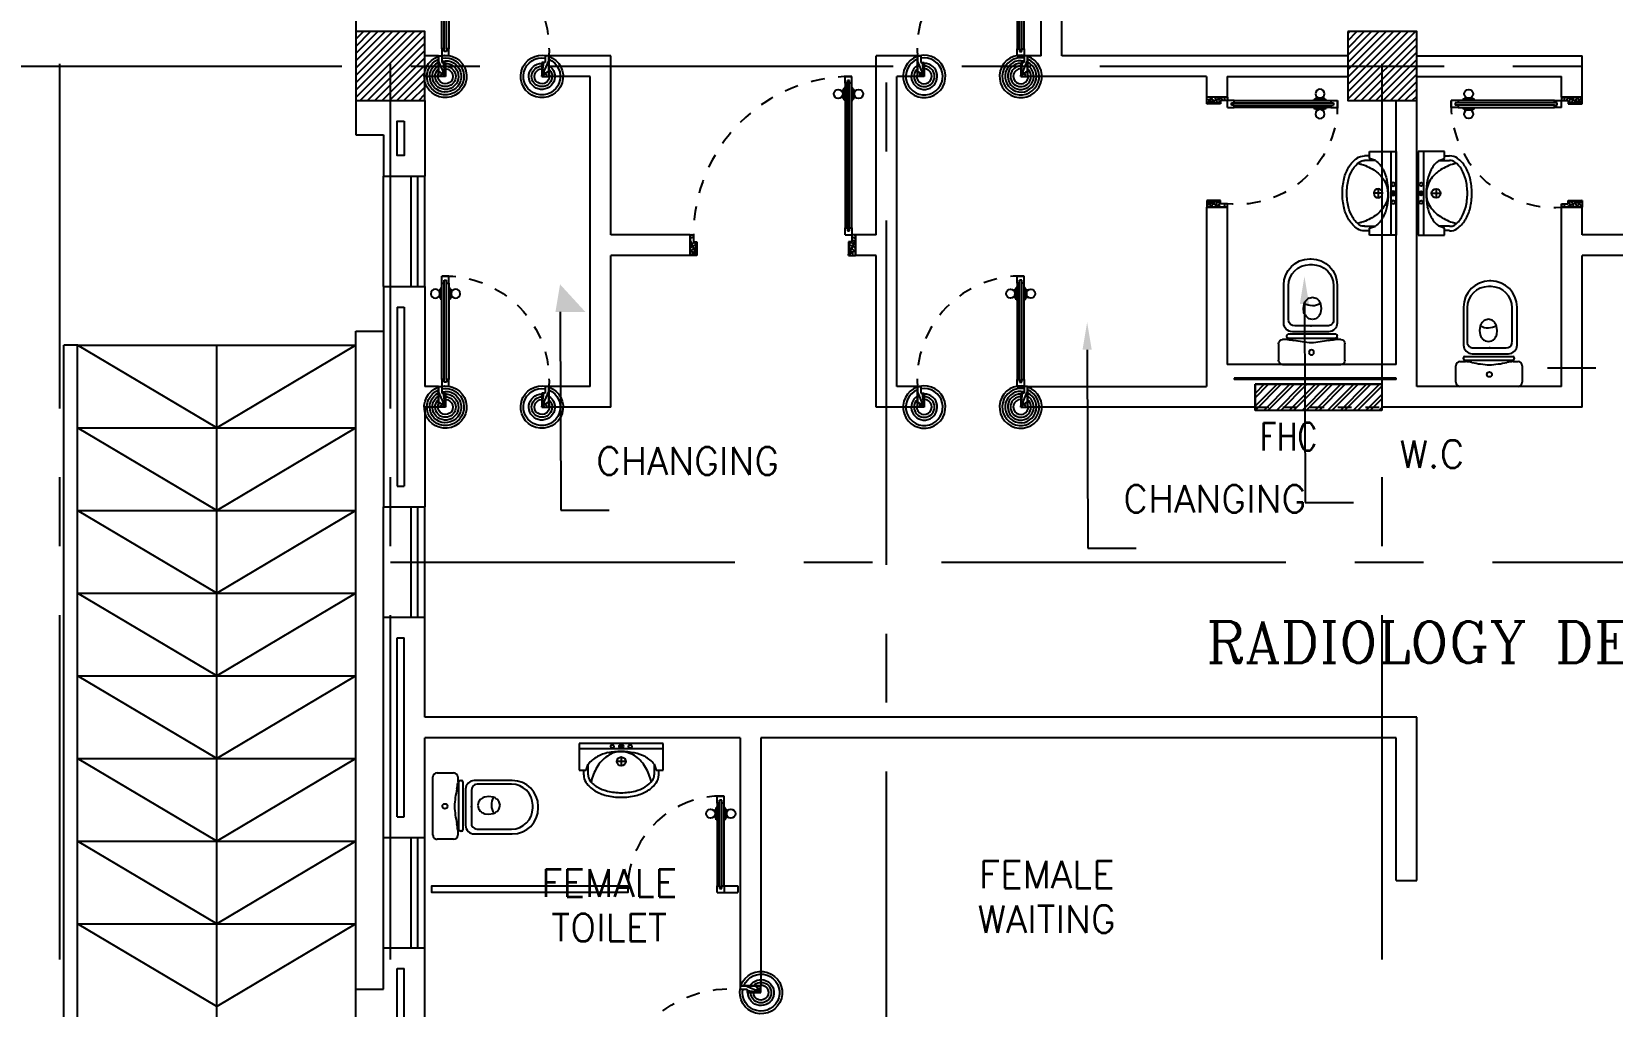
# Model space of a CAD drawing. Extents: x 417819.9 to 417911.9, y 43448 to 43539.2.
# Drawn here: x 417828.85 to 417840.33, y 43511.67 to 43518.74 of the extents above; entities that cross this region are included whole.
import ezdxf
from ezdxf.enums import TextEntityAlignment as Align

# ---------------------------------------------------------------- set-up
doc = ezdxf.new("R2010")
doc.units = 0
doc.header["$MEASUREMENT"] = 0
doc.header["$PDMODE"] = 3
doc.header["$PDSIZE"] = 0.1
doc.linetypes.add('CENTERX2', pattern=[4, 2.5, -0.5, 0.5, -0.5])
doc.linetypes.add('HIDDEN', pattern=[0.375, 0.25, -0.125])
doc.layers.get('0').update_dxf_attribs({"linetype": 'CONTINUOUS'})
doc.layers.get('DEFPOINTS').update_dxf_attribs({"linetype": 'CONTINUOUS'})
for name, color, linetype in [('AX-DIM', 4, 'CONTINUOUS'), ('AXES', 11, 'CENTERX2'), ('COL', 2, 'CONTINUOUS'), ('DOOR', 4, 'CONTINUOUS'), ('FHC', 2, 'CONTINUOUS'), ('Handrail', 4, 'CONTINUOUS'), ('HAT', 8, 'CONTINUOUS'), ('INSUL', 7, 'CONTINUOUS'), ('PART', 9, 'CONTINUOUS'), ('Ramb', 3, 'CONTINUOUS'), ('RM-IND', 5, 'CONTINUOUS'), ('RM-NAME', 2, 'CONTINUOUS'), ('SHAFT', 7, 'CONTINUOUS'), ('SUNI-FUR', 3, 'CONTINUOUS'), ('WALL', 2, 'CONTINUOUS'), ('WIN', 5, 'CONTINUOUS')]:
    doc.layers.add(name, color=color, linetype=linetype)
doc.styles.add('ROMANC', font='romanc', dxfattribs={"height": 0.1})
doc.styles.add('ROMANS', font='ROMANS.shx', dxfattribs={"width": 0.6})
doc.dimstyles.new('STANDARD in', dxfattribs={"dimtxt": 0.2, "dimasz": 0.1, "dimexe": 0.07, "dimexo": 0.05, "dimgap": 0.1, "dimtad": 1, "dimdec": 0, "dimlfac": 1000, "dimzin": 0, "dimdsep": 46, "dimtxsty": 'ROMANS', "dimblk": 'ARCHTICK', "dimcen": 0.05, "dimdle": 0.05, "dimclrd": 4, "dimclre": 4, "dimclrt": 2, "dimadec": 0, "dimazin": 0, "dimtfac": 1, "dimtdec": 0, "dimtmove": 2, "dimatfit": 3, "dimfxl": 0, "dimtolj": 1, "dimtzin": 0, "dimarcsym": 0})

# ---------------------------------------------------------------- blocks, each defined once
blk = doc.blocks.new('_ARCHTICK')
at = {"color": 0, "linetype": 'ByBlock', "const_width": 0.15}
blk.add_lwpolyline([(-0.5, -0.5), (0.5, 0.5)], dxfattribs=at)
blk = doc.blocks.new('*D870')
at = {"layer": 'AX-DIM', "color": 4, "lineweight": -2}
for p, q in [((417821.305, 43466.574), (417821.305, 43525.994)), ((417831.157, 43525.944), (417821.235, 43525.944)), ((417831.157, 43466.624), (417821.235, 43466.624))]:
    blk.add_line(p, q, dxfattribs=at)
at = {"layer": 'DEFPOINTS', "color": 0}
for p in [(417821.305, 43525.944), (417831.207, 43525.944), (417831.207, 43466.624)]:
    blk.add_point(p, dxfattribs=at)
at = {"layer": 'AX-DIM', "color": 4, "lineweight": -2, "xscale": 0.1, "yscale": 0.1, "zscale": 0.1}
for p, rotation in [((417821.305, 43525.944), 90), ((417821.305, 43466.624), 270)]:
    blk.add_blockref('_ARCHTICK', p, dxfattribs=dict(at, rotation=rotation))
at = {"layer": 'AX-DIM', "color": 2, "insert": (417821.105, 43496.284), "char_height": 0.2, "attachment_point": 5, "rotation": 90, "style": 'ROMANS'}
blk.add_mtext('\\A1;59320', dxfattribs=at)
blk = doc.blocks.new('DOOR100')
at = {"layer": 'DOOR', "color": 7, "linetype": 'ByBlock'}
for p, q in [((-75, 1250), (-75, 1300)), ((-75, 1300), (-25, 1300)), ((-25, 1300), (-75, 1300)), ((-58, 1250), (-58, 1270)), ((-42, 1270), (-58, 1270)), ((-42, 1250), (-42, 1270)), ((-25, 1250), (-25, 1300)), ((-91, 1205), (-91, 1140)), ((-82, 1205), (-91, 1205)), ((-82, 1128), (-82, 1218)), ((-75, 1218), (-82, 1218)), ((-82, 1205), (-82, 1140)), ((-58, 1250), (-75, 1250)), ((-25, 1250), (-42, 1250)), ((-25, 1218), (-18, 1218)), ((-18, 1128), (-18, 1218)), ((-18, 1205), (-18, 1140)), ((-18, 1205), (-9, 1205)), ((-9, 1205), (-9, 1140)), ((-82, 1140), (-91, 1140)), ((-75, 1128), (-82, 1128)), ((-25, 1128), (-18, 1128)), ((-18, 1140), (-9, 1140)), ((-1200, 0), (-1200, 150)), ((-1200, 150), (-1175, 150)), ((-1200, 150), (-1200, 0)), ((-1175, 150), (-1175, 100)), ((-75, 200), (-58, 200)), ((-75, 150), (-75, 200)), ((-75, 150), (-25, 150)), ((-58, 200), (-58, 180)), ((-58, 180), (-42, 180)), ((-42, 200), (-25, 200)), ((-42, 180), (-42, 200)), ((-25, 200), (-25, 150)), ((0, 150), (-25, 150)), ((-25, 150), (-25, 100)), ((0, 0), (0, 150)), ((0, 150), (0, 0)), ((-1150, 0), (-1200, 114)), ((-1150, 0), (-1200, 40)), ((-1150, 0), (-1200, 0)), ((-1175, 100), (-1150, 100)), ((-1150, 0), (-1163, 100)), ((-1150, 100), (-1150, 0)), ((-50, 0), (0, 114)), ((-50, 100), (-50, 0)), ((-50, 0), (-37, 100)), ((-25, 100), (-50, 100)), ((-50, 0), (0, 40)), ((-50, 0), (0, 0))]:
    blk.add_line(p, q, dxfattribs=at)
at = {"layer": 'DOOR', "linetype": 'ByBlock'}
for p, q in [((-75, 1250), (-75, 200)), ((-58, 200), (-58, 1250)), ((-42, 200), (-42, 1250)), ((-25, 200), (-25, 1250))]:
    blk.add_line(p, q, dxfattribs=at)
at = {"layer": 'DOOR', "color": 7, "linetype": 'ByBlock'}
for centre in [(-124, 1173), (24, 1173)]:
    blk.add_circle(centre, 32.4, dxfattribs=at)
at = {"layer": 'DOOR', "linetype": 'HIDDEN', "ltscale": 0.5}
blk.add_arc((-25, 150), 1150, 90, 180, dxfattribs=at)
at = {"layer": 'DOOR', "color": 7, "linetype": 'ByBlock'}
for centre, radius, start, end in [((-1150, 0), 154, 103.7142, 108.8947), ((-1150, 0), 134, 100.72, 111.8402), ((-50, 0), 134, 68.1598, 79.28), ((-50, 0), 154, 71.1053, 76.2858), ((-1150, 0), 94.4, 90, 121.9818), ((-1150, 0), 74.4, 90, 132.2236), ((-1150, 0), 54.4, 90, 156.7926), ((-1150, 0), 34.4, 90, 180), ((-1150, 0), 14.4, 90, 180), ((-50, 0), 94.4, 58.0182, 90), ((-50, 0), 74.4, 47.7764, 90), ((-50, 0), 54.4, 23.2074, 90), ((-50, 0), 34.4, 0, 90), ((-50, 0), 14.4, 0, 90), ((-50, 0), 114, 64.0838, 77.3774)]:
    blk.add_arc(centre, radius, start, end, dxfattribs=at)
blk = doc.blocks.new('A$C49F1192B')
at = {"layer": 'DOOR', "color": 0, "linetype": 'ByBlock', "xscale": -1, "rotation": 270}
blk.add_blockref('DOOR100', (0, 1200), dxfattribs=at)
blk = doc.blocks.new('A$C09EF76E8')
at = {"layer": 'DOOR', "color": 0, "linetype": 'ByBlock'}
for p, q in [((777, 950), (727, 950)), ((727, 950), (777, 950)), ((727, 900), (727, 950)), ((760, 920), (744, 920)), ((744, 900), (744, 920)), ((760, 900), (760, 920)), ((777, 900), (777, 950)), ((719, 855), (710, 855)), ((710, 855), (710, 790)), ((727, 868), (719, 868)), ((719, 778), (719, 868)), ((719, 855), (719, 790)), ((744, 900), (727, 900)), ((777, 900), (760, 900)), ((777, 868), (784, 868)), ((784, 778), (784, 868)), ((784, 855), (793, 855)), ((784, 855), (784, 790)), ((793, 855), (793, 790)), ((719, 790), (710, 790)), ((727, 778), (719, 778)), ((777, 778), (784, 778)), ((784, 790), (793, 790)), ((2, 0), (2, 150)), ((2, 150), (27, 150)), ((2, 150), (2, 0)), ((27, 150), (27, 100)), ((727, 150), (727, 200)), ((727, 200), (744, 200)), ((727, 150), (777, 150)), ((744, 200), (744, 180)), ((744, 180), (760, 180)), ((760, 180), (760, 200)), ((760, 200), (777, 200)), ((777, 200), (777, 150)), ((777, 150), (777, 100)), ((802, 150), (777, 150)), ((802, 150), (802, 0)), ((27, 100), (52, 100)), ((52, 100), (52, 0)), ((777, 100), (752, 100)), ((752, 100), (752, 0)), ((52, 0), (2, 0)), ((752, 0), (802, 0))]:
    blk.add_line(p, q, dxfattribs=at)
at = {"layer": 'DOOR', "linetype": 'ByBlock'}
for p, q in [((727, 900), (727, 200)), ((744, 200), (744, 900)), ((760, 200), (760, 900)), ((777, 200), (777, 900)), ((802, 0), (802, 150))]:
    blk.add_line(p, q, dxfattribs=at)
at = {"layer": 'DOOR', "color": 9, "linetype": 'ByBlock'}
for p, q in [((52, 0), (2, 114)), ((52, 0), (2, 40)), ((52, 0), (38, 100)), ((752, 0), (802, 114)), ((752, 0), (765, 100)), ((752, 0), (802, 40))]:
    blk.add_line(p, q, dxfattribs=at)
at = {"layer": 'DOOR', "color": 0, "linetype": 'ByBlock'}
for centre in [(678, 823), (825, 823)]:
    blk.add_circle(centre, 32.4, dxfattribs=at)
at = {"layer": 'DOOR', "linetype": 'HIDDEN', "ltscale": 0.5}
blk.add_arc((752, 199), 752, 88.0938, 183.7249, dxfattribs=at)
at = {"layer": 'DOOR', "color": 9, "linetype": 'ByBlock'}
for centre, radius, start, end in [((52, 0), 154, 103.7142, 108.8947), ((52, 0), 134, 100.72, 111.8402), ((752, 0), 134, 68.1598, 79.28), ((752, 0), 154, 71.1053, 76.2858), ((52, 0), 94.4, 90, 121.9818), ((52, 0), 74.4, 90, 132.2236), ((52, 0), 54.4, 90, 156.7926), ((52, 0), 34.4, 90, 180), ((52, 0), 14.4, 90, 180), ((752, 0), 94.4, 58.0182, 90), ((752, 0), 74.4, 47.7764, 90), ((752, 0), 54.4, 23.2074, 90), ((752, 0), 34.4, 0, 90), ((752, 0), 14.4, 0, 90), ((752, 0), 114, 64.0838, 77.3774)]:
    blk.add_arc(centre, radius, start, end, dxfattribs=at)
blk = doc.blocks.new('*X783')
at = {"color": 0}
for p, q in [((24139, 62323), (24617, 62801)), ((24139, 62376), (24564, 62801)), ((24139, 62429), (24511, 62801)), ((24139, 62482), (24458, 62801)), ((24139, 62535), (24405, 62801)), ((24139, 62588), (24352, 62801)), ((24139, 62641), (24299, 62801)), ((24139, 62694), (24246, 62801)), ((24139, 62747), (24193, 62801)), ((24170, 62301), (24639, 62770)), ((24223, 62301), (24639, 62717)), ((24276, 62301), (24639, 62664)), ((24329, 62301), (24639, 62611)), ((24382, 62301), (24639, 62558)), ((24435, 62301), (24639, 62505)), ((24488, 62301), (24639, 62452)), ((24541, 62301), (24639, 62399)), ((24595, 62301), (24639, 62346))]:
    blk.add_line(p, q, dxfattribs=at)
blk = doc.blocks.new('RM1')
at = {"layer": 'RM-NAME', "style": 'ROMANS'}
for tag, p in [('ROOMNAME1', (0, 324)), ('ROOMNAME2', (0, 0))]:
    blk.add_attdef(tag, text='', height=200, dxfattribs=at).set_placement(p, align=Align.MIDDLE)
blk = doc.blocks.new('COL50')
at = {"layer": 'COL'}
blk.add_lwpolyline([(-250, 250), (-250, -250), (250, -250), (250, 250)], close=True, dxfattribs=at)
blk = doc.blocks.new('*X784')
at = {"color": 0}
for p, q in [((31339, 62310), (31830, 62801)), ((31339, 62364), (31777, 62801)), ((31339, 62417), (31724, 62801)), ((31339, 62470), (31671, 62801)), ((31339, 62523), (31618, 62801)), ((31339, 62576), (31565, 62801)), ((31339, 62629), (31512, 62801)), ((31339, 62682), (31458, 62801)), ((31339, 62735), (31405, 62801)), ((31339, 62788), (31352, 62801)), ((31383, 62301), (31839, 62757)), ((31436, 62301), (31839, 62704)), ((31489, 62301), (31839, 62651)), ((31542, 62301), (31839, 62598)), ((31595, 62301), (31839, 62545)), ((31648, 62301), (31839, 62492)), ((31701, 62301), (31839, 62439)), ((31754, 62301), (31839, 62386)), ((31807, 62301), (31839, 62333))]:
    blk.add_line(p, q, dxfattribs=at)
blk = doc.blocks.new('DOOR90')
at = {"layer": 'DOOR', "color": 7, "linetype": 'ByBlock'}
for p, q in [((-150, 0), (0, 0)), ((-150, 0), (-150, -25)), ((0, -50), (-114, 0)), ((0, -50), (-40, 0)), ((0, -50), (0, 0)), ((-1000, -25), (-1050, -25)), ((-1050, -75), (-1050, -25)), ((-1050, -25), (-1050, -75)), ((-1000, -75), (-1050, -75)), ((-1000, -42), (-1020, -42)), ((-1020, -42), (-1020, -58)), ((-1000, -58), (-1020, -58)), ((-1000, -25), (-1000, -42)), ((-1000, -58), (-1000, -75)), ((-878, -18), (-968, -18)), ((-968, -25), (-968, -18)), ((-968, -75), (-968, -82)), ((-878, -82), (-968, -82)), ((-955, -9), (-890, -9)), ((-955, -18), (-955, -9)), ((-955, -18), (-890, -18)), ((-955, -82), (-890, -82)), ((-955, -82), (-955, -91)), ((-955, -91), (-890, -91)), ((-890, -18), (-890, -9)), ((-890, -82), (-890, -91)), ((-878, -25), (-878, -18)), ((-878, -75), (-878, -82)), ((-200, -25), (-150, -25)), ((-200, -42), (-200, -25)), ((-180, -42), (-200, -42)), ((-200, -58), (-180, -58)), ((-200, -75), (-200, -58)), ((-150, -75), (-200, -75)), ((-180, -58), (-180, -42)), ((-150, -25), (-100, -25)), ((-150, -75), (-150, -25)), ((-100, -25), (-100, -50)), ((0, -50), (-100, -37)), ((-100, -50), (0, -50)), ((-150, -875), (-100, -875)), ((-150, -900), (-150, -875)), ((-150, -900), (0, -900)), ((0, -900), (-150, -900)), ((0, -850), (-114, -900)), ((-100, -875), (-100, -850)), ((0, -850), (-100, -863)), ((-100, -850), (0, -850)), ((0, -850), (-40, -900)), ((0, -850), (0, -900))]:
    blk.add_line(p, q, dxfattribs=at)
at = {"layer": 'DOOR', "linetype": 'ByBlock'}
for p, q in [((-200, -25), (-1000, -25)), ((-200, -42), (-1000, -42)), ((-200, -58), (-1000, -58)), ((-1000, -75), (-200, -75))]:
    blk.add_line(p, q, dxfattribs=at)
at = {"layer": 'DOOR', "color": 7, "linetype": 'ByBlock'}
for centre in [(-923, 24), (-923, -124)]:
    blk.add_circle(centre, 32.4, dxfattribs=at)
for centre, radius, start, end in [((0, -50), 154, 161.1053, 166.2858), ((0, -50), 94.4, 148.0182, 180), ((0, -50), 134, 158.1598, 169.28), ((0, -50), 114, 154.0838, 167.3774), ((0, -50), 74.4, 137.7764, 180), ((0, -50), 54.4, 113.2074, 180), ((0, -50), 34.4, 90, 180), ((0, -50), 14.4, 90, 180), ((0, -850), 154, 193.7142, 198.8947), ((0, -850), 134, 190.72, 201.8402), ((0, -850), 94.4, 180, 211.9818), ((0, -850), 74.4, 180, 222.2236), ((0, -850), 54.4, 180, 246.7926), ((0, -850), 34.4, 180, 270), ((0, -850), 14.4, 180, 270)]:
    blk.add_arc(centre, radius, start, end, dxfattribs=at)
at = {"layer": 'DOOR', "linetype": 'HIDDEN', "ltscale": 0.5}
blk.add_arc((-222, -50), 828, 178.2701, 275.003, dxfattribs=at)
blk = doc.blocks.new('A$C3CD36B94')
at = {"layer": 'DOOR', "color": 0, "linetype": 'ByBlock'}
for p, q in [((106, 950), (56, 950)), ((56, 800), (56, 950)), ((106, 850), (106, 950)), ((806, 950), (856, 950)), ((806, 850), (806, 950)), ((856, 800), (856, 950)), ((856, 950), (856, 800)), ((81, 850), (106, 850)), ((81, 800), (81, 850)), ((831, 850), (806, 850)), ((831, 800), (831, 850)), ((56, 800), (81, 800)), ((131, 800), (81, 800)), ((81, 750), (81, 800)), ((98, 750), (81, 750)), ((114, 770), (98, 770)), ((98, 770), (98, 750)), ((114, 750), (114, 770)), ((131, 750), (114, 750)), ((131, 800), (131, 750)), ((856, 800), (831, 800)), ((65, 95), (65, 160)), ((74, 160), (65, 160)), ((74, 173), (74, 83)), ((81, 173), (74, 173)), ((74, 95), (74, 160)), ((131, 173), (138, 173)), ((138, 173), (138, 83)), ((138, 95), (138, 160)), ((138, 160), (147, 160)), ((147, 95), (147, 160)), ((74, 95), (65, 95)), ((81, 83), (74, 83)), ((81, 50), (81, 0)), ((81, 50), (98, 50)), ((131, 0), (81, 0)), ((81, 0), (131, 0)), ((98, 50), (98, 30)), ((98, 30), (114, 30)), ((114, 50), (114, 30)), ((114, 50), (131, 50)), ((131, 83), (138, 83)), ((131, 50), (131, 0)), ((138, 95), (147, 95))]:
    blk.add_line(p, q, dxfattribs=at)
at = {"layer": 'DOOR', "color": 9, "linetype": 'ByBlock'}
for p, q in [((106, 950), (56, 910)), ((106, 950), (56, 837)), ((106, 950), (93, 850)), ((806, 950), (819, 850)), ((806, 950), (856, 837)), ((806, 950), (856, 910))]:
    blk.add_line(p, q, dxfattribs=at)
at = {"layer": 'DOOR', "linetype": 'ByBlock'}
for p, q in [((81, 750), (81, 50)), ((98, 750), (98, 50)), ((114, 750), (114, 50)), ((131, 50), (131, 750))]:
    blk.add_line(p, q, dxfattribs=at)
at = {"layer": 'DOOR', "color": 0, "linetype": 'ByBlock'}
for centre in [(32, 128), (179, 128)]:
    blk.add_circle(centre, 32.4, dxfattribs=at)
at = {"layer": 'DOOR', "color": 9, "linetype": 'ByBlock'}
for centre, radius, start, end in [((106, 950), 54.4, 203.2074, 270), ((106, 950), 34.4, 180, 270), ((106, 950), 14.4, 180, 270), ((806, 950), 34.4, 270, 0), ((806, 950), 14.4, 270, 0), ((806, 950), 54.4, 270, 336.7926), ((106, 950), 74.4, 227.7764, 270), ((106, 950), 94.4, 238.0182, 270), ((106, 950), 114, 244.0838, 257.3774), ((106, 950), 134, 248.1598, 259.28), ((106, 950), 154, 251.1053, 256.2858), ((806, 950), 74.4, 270, 312.2236), ((806, 950), 94.4, 270, 301.9818), ((806, 950), 134, 280.72, 291.8402), ((806, 950), 154, 283.7142, 288.8947)]:
    blk.add_arc(centre, radius, start, end, dxfattribs=at)
at = {"layer": 'DOOR', "linetype": 'HIDDEN', "ltscale": 0.5}
blk.add_arc((106, 729), 729, 268.0335, 5.6617, dxfattribs=at)
blk = doc.blocks.new('2')
at = {"layer": 'SUNI-FUR', "linetype": 'Continuous'}
for p, q in [((0.016, 0.724), (-0.003, 0.724)), ((0.014, 0.765), (0.004, 0.765)), ((-0.185, 0.576), (-0.185, 0.3)), ((0.203, 0.3), (0.203, 0.576)), ((-0.159, 0.57), (-0.159, 0.32)), ((-0.005, 0.487), (-0.029, 0.481)), ((0.019, 0.481), (-0.005, 0.487)), ((0.168, 0.32), (0.168, 0.57)), ((-0.065, 0.438), (-0.07, 0.406)), ((-0.07, 0.406), (-0.065, 0.375)), ((0.06, 0.406), (0.055, 0.438)), ((0.057, 0.377), (0.06, 0.406)), ((-0.122, 0.237), (0.009, 0.237)), ((-0.113, 0.279), (0.008, 0.279)), ((-0.029, 0.331), (-0.005, 0.326)), ((-0.005, 0.326), (0.019, 0.331)), ((0.001, 0.279), (0.123, 0.279)), ((0.008, 0.279), (0.001, 0.279)), ((0.009, 0.237), (0.14, 0.237)), ((-0.241, 0.03), (-0.241, 0.15)), ((-0.211, 0.18), (-0.17, 0.18)), ((-0.186, 0.199), (-0.186, 0.208)), ((-0.176, 0.218), (0.172, 0.218)), ((0.172, 0.189), (-0.176, 0.189)), ((0.174, 0.18), (0.211, 0.18)), ((0.174, 0.18), (0.174, 0.18)), ((0.182, 0.208), (0.182, 0.199)), ((0.241, 0.15), (0.241, 0.03)), ((0.211, 0), (-0.211, 0))]:
    blk.add_line(p, q, dxfattribs=at)
blk.add_circle((0.002, 0.087), 0.0184, dxfattribs=at)
for centre, radius, start, end in [((0.004, 0.576), 0.189, 90, 180), ((-0.005, 0.57), 0.154, 90, 180), ((0.014, 0.576), 0.189, 0, 90), ((0.014, 0.57), 0.154, 0, 90), ((0.013, 0.412), 0.082, 141.0758, 161.504), ((0.002, 0.421), 0.0682, 117.1532, 141.0758), ((-0.012, 0.421), 0.0682, 38.9242, 62.8468), ((-0.023, 0.412), 0.082, 18.496, 38.9242), ((0.013, 0.401), 0.082, 198.496, 218.9242), ((-0.007, 0.537), 0.112, 239.4234, 302.9162), ((0.002, 0.392), 0.0682, 218.9242, 242.8468), ((-0.012, 0.392), 0.0682, 297.1532, 321.0758), ((-0.029, 0.406), 0.0901, 321.0758, 341.504), ((-0.122, 0.3), 0.063, 180, 270), ((-0.116, 0.322), 0.0432, 183.5129, 273.5129), ((0.125, 0.322), 0.0432, 266.4871, 356.4871), ((0.14, 0.3), 0.063, 270, 0), ((-0.211, 0.15), 0.03, 90, 180), ((-0.176, 0.208), 0.01, 90, 180), ((-0.176, 0.199), 0.01, 180, 270), ((-0.201, -0.252), 0.433, 79.7535, 85.8109), ((0.075, 1.126), 0.973, 258.1938, 265.7347), ((-0.07, 1.126), 0.973, 274.2653, 281.8062), ((0.206, -0.252), 0.433, 94.1891, 100.2465), ((0.172, 0.208), 0.01, 0, 90), ((0.172, 0.199), 0.01, 270, 0), ((0.211, 0.15), 0.03, 0, 90), ((-0.211, 0.03), 0.03, 180, 270), ((0.211, 0.03), 0.03, 270, 0)]:
    blk.add_arc(centre, radius, start, end, dxfattribs=at)
blk = doc.blocks.new('3')
at = {"layer": 'SUNI-FUR', "linetype": 'Continuous'}
for p, q in [((-0.304, 0), (-0.304, -0.192)), ((0.304, 0), (-0.304, 0)), ((0.304, -0.192), (0.304, 0)), ((0.304, -0.039), (-0.304, -0.039)), ((0.016, -0.021), (-0.015, -0.021)), ((0, -0.005), (0, -0.037)), ((0, -0.098), (0, -0.162)), ((-0.304, -0.192), (-0.254, -0.192)), ((-0.271, -0.228), (-0.271, -0.192)), ((-0.254, -0.192), (-0.239, -0.15)), ((-0.239, -0.228), (-0.239, -0.15)), ((0.032, -0.13), (-0.032, -0.13)), ((0.239, -0.15), (0.254, -0.192)), ((0.239, -0.15), (0.239, -0.228)), ((0.254, -0.192), (0.304, -0.192)), ((0.271, -0.192), (0.271, -0.228))]:
    blk.add_line(p, q, dxfattribs=at)
for centre, radius in [((-0.065, -0.021), 0.0124), ((0, -0.13), 0.0325), ((0, -0.021), 0.0155), ((0.065, -0.021), 0.0124)]:
    blk.add_circle(centre, radius, dxfattribs=at)
for centre, radius, start, end in [((-0.085, -0.267), 0.193, 117.0377, 142.6695), ((-0.028, -0.365), 0.307, 103.0865, 118.1878), ((0.054, -0.312), 0.27, 118.7422, 143.0578), ((-0.008, -0.528), 0.47, 89.0532, 100.9895), ((-0.012, -0.189), 0.13, 84.8536, 119.4454), ((0, -0.527), 0.469, 78.0637, 90), ((0.003, -0.228), 0.168, 61.4441, 91.1678), ((-0.04, -0.297), 0.25, 35.9608, 60.2764), ((0.034, -0.367), 0.306, 62.9623, 78.0637), ((0.085, -0.267), 0.193, 37.3305, 62.9623), ((-0.191, -0.235), 0.0807, 174.5539, 214.673), ((-0.187, -0.234), 0.0525, 173.0893, 213.2084), ((0.104, -0.343), 0.328, 144.0392, 163.2739), ((-0.104, -0.343), 0.328, 16.7261, 35.9608), ((0.171, -0.228), 0.068, 325.327, 0), ((0.171, -0.228), 0.101, 325.327, 0), ((-0.083, -0.16), 0.212, 214.673, 239.0867), ((-0.083, -0.16), 0.18, 214.673, 239.0867), ((0.204, -0.373), 0.433, 163.2739, 167.375), ((-0.035, -0.081), 0.305, 239.0867, 256.0699), ((-0.035, -0.081), 0.272, 239.0867, 256.0699), ((0.035, -0.081), 0.272, 283.9301, 300.9133), ((0.035, -0.081), 0.305, 283.9301, 300.9133), ((0.089, -0.171), 0.167, 300.9133, 325.327), ((0.089, -0.171), 0.2, 300.9133, 325.327), ((-0.204, -0.373), 0.433, 12.7359, 16.7261), ((0, 0.062), 0.452, 256.0699, 270), ((0, 0.062), 0.419, 256.0699, 270), ((0, 0.062), 0.419, 270, 283.9301), ((0, 0.062), 0.452, 270, 283.9301)]:
    blk.add_arc(centre, radius, start, end, dxfattribs=at)

msp = doc.modelspace()

# ---------------------------------------------------------------- hatches: boundary and pattern name
at = {"layer": 'FHC', "linetype": 'ByBlock', "ltscale": 0.3}
h = msp.add_hatch(dxfattribs=at)
h.set_pattern_fill('ANSI32', color=11, scale=175, style=0)
h.set_pattern_definition([(44.999998, (417605.53738, 43484.94332), (-0.046403885, 0.046403882), []), (44.999998, (417605.56832, 43484.94332), (-0.046403885, 0.046403882), [])])
h.paths.add_polyline_path([(417838.6536, 43515.9943), (417838.6536, 43516.1843), (417837.7336, 43516.1843), (417837.7336, 43515.9943)])
h.paths.add_polyline_path([(417837.521, 43515.5732), (417837.521, 43515.994), (417837.7835, 43515.994), (417837.7835, 43515.5732)], flags=9)

# ---------------------------------------------------------------- linework, layer by layer
at = {"layer": 'AXES'}
for p, q in [((417829.0566, 43460.01), (417829.0566, 43538.4875)), ((417831.4566, 43460.01), (417831.4566, 43538.4875)), ((417838.6566, 43460.01), (417838.6566, 43538.4875)), ((417835.0566, 43466.8743), (417835.0566, 43525.6943)), ((417820.6052, 43518.4943), (417889.6966, 43518.4943)), ((417831.4566, 43514.8943), (417889.6966, 43514.8943))]:
    msp.add_line(p, q, dxfattribs=at)
at = {"layer": 'DOOR', "linetype": 'ByBlock'}
for p, q in [((417833.8294, 43513.1451), (417833.8294, 43513.1951)), ((417833.8294, 43513.1951), (417833.8794, 43513.1951)), ((417833.8794, 43513.1951), (417833.8294, 43513.1951)), ((417833.8294, 43513.1451), (417833.8294, 43512.5451)), ((417833.8464, 43513.1451), (417833.8294, 43513.1451)), ((417833.8464, 43513.1451), (417833.8464, 43513.1651)), ((417833.8624, 43513.1651), (417833.8464, 43513.1651)), ((417833.8464, 43512.5451), (417833.8464, 43513.1451)), ((417833.8624, 43513.1451), (417833.8624, 43513.1651)), ((417833.8624, 43512.5451), (417833.8624, 43513.1451)), ((417833.8794, 43513.1451), (417833.8624, 43513.1451)), ((417833.8794, 43513.1451), (417833.8794, 43513.1951)), ((417833.8794, 43512.5451), (417833.8794, 43513.1451)), ((417833.8132, 43513.1002), (417833.8132, 43513.0354)), ((417833.8222, 43513.1002), (417833.8132, 43513.1002)), ((417833.8222, 43513.0354), (417833.8132, 43513.0354)), ((417833.8222, 43513.0228), (417833.8222, 43513.1128)), ((417833.8294, 43513.1128), (417833.8222, 43513.1128)), ((417833.8222, 43513.1002), (417833.8222, 43513.0354)), ((417833.8294, 43513.0228), (417833.8222, 43513.0228)), ((417833.8794, 43513.1128), (417833.8866, 43513.1128)), ((417833.8794, 43513.0228), (417833.8866, 43513.0228)), ((417833.8866, 43513.0228), (417833.8866, 43513.1128)), ((417833.8866, 43513.1002), (417833.8866, 43513.0354)), ((417833.8866, 43513.1002), (417833.8956, 43513.1002)), ((417833.8866, 43513.0354), (417833.8956, 43513.0354)), ((417833.8956, 43513.1002), (417833.8956, 43513.0354)), ((417833.8294, 43512.4951), (417833.8294, 43512.5451)), ((417833.8294, 43512.5451), (417833.8464, 43512.5451)), ((417833.8464, 43512.5451), (417833.8464, 43512.5251)), ((417833.8624, 43512.5251), (417833.8624, 43512.5451)), ((417833.8624, 43512.5451), (417833.8794, 43512.5451)), ((417833.8294, 43512.4951), (417833.8794, 43512.4951)), ((417833.8464, 43512.5251), (417833.8624, 43512.5251))]:
    msp.add_line(p, q, dxfattribs=at)
at = {"layer": 'DOOR', "color": 0, "linetype": 'ByBlock'}
msp.add_line((417833.8794, 43512.5451), (417833.8794, 43512.4951), dxfattribs=at)
at = {"layer": 'DOOR', "linetype": 'ByBlock'}
for centre in [(417833.7808, 43513.0678), (417833.9283, 43513.0678)]:
    msp.add_circle(centre, 0.0324, dxfattribs=at)
at = {"layer": 'DOOR', "linetype": 'HIDDEN', "ltscale": 0.5}
msp.add_arc((417833.8544, 43512.5201), 0.6755, 87.8789, 177.8789, dxfattribs=at)
at = {"layer": 'FHC', "linetype": 'ByBlock', "ltscale": 0.3}
for p, q in [((417837.7336, 43516.1843), (417838.6536, 43516.1843)), ((417837.7336, 43515.9943), (417837.7336, 43516.1843)), ((417838.6536, 43516.1843), (417838.6536, 43515.9943)), ((417838.6536, 43515.9943), (417837.7336, 43515.9943))]:
    msp.add_line(p, q, dxfattribs=at)
at = {"layer": 'Handrail'}
for p, q in [((417831.2066, 43508.5693), (417831.2066, 43516.5693)), ((417831.2066, 43516.5693), (417831.4066, 43516.5693)), ((417829.0857, 43507.4693), (417829.0857, 43516.4693)), ((417829.1857, 43516.4693), (417829.0857, 43516.4693)), ((417829.1857, 43507.4693), (417829.1857, 43516.4693))]:
    msp.add_line(p, q, dxfattribs=at)
at = {"layer": 'INSUL'}
for p, q in [((417831.5066, 43516.7443), (417831.5066, 43515.4443)), ((417831.5066, 43516.7443), (417831.5566, 43516.7443)), ((417831.5566, 43516.7443), (417831.5566, 43515.4443)), ((417831.5066, 43515.4443), (417831.5566, 43515.4443)), ((417831.5066, 43514.3443), (417831.5566, 43514.3443)), ((417831.5066, 43513.0443), (417831.5066, 43514.3443)), ((417831.5566, 43513.0443), (417831.5566, 43514.3443)), ((417831.5066, 43513.0443), (417831.5566, 43513.0443)), ((417831.5066, 43511.5443), (417831.5066, 43511.9443)), ((417831.5066, 43511.9443), (417831.5566, 43511.9443)), ((417831.5566, 43511.5443), (417831.5566, 43511.9443))]:
    msp.add_line(p, q, dxfattribs=at)
msp.add_lwpolyline([(417831.5566, 43518.0943), (417831.5566, 43517.8443), (417831.5066, 43517.8443), (417831.5066, 43518.0943)], close=True, dxfattribs=at)
at = {"layer": 'PART'}
for p, q in [((417833.1794, 43512.5451), (417833.1794, 43512.4951)), ((417833.8794, 43512.5451), (417833.9776, 43512.5451)), ((417833.9776, 43512.5451), (417833.9776, 43512.4951)), ((417833.8794, 43512.4951), (417833.9776, 43512.4951))]:
    msp.add_line(p, q, dxfattribs=at)
msp.add_lwpolyline([(417833.1794, 43512.5451), (417833.1794, 43512.4951), (417831.7567, 43512.4951), (417831.7567, 43512.5451)], close=True, dxfattribs=at)
at = {"layer": 'Ramb'}
for p, q in [((417829.1866, 43516.4693), (417831.2066, 43516.4693)), ((417830.1966, 43515.8693), (417829.1866, 43516.4693)), ((417830.1966, 43508.6693), (417830.1966, 43516.4693)), ((417831.2066, 43516.4693), (417830.1966, 43515.8693)), ((417829.1866, 43515.8693), (417831.2066, 43515.8693)), ((417830.1966, 43515.2693), (417829.1866, 43515.8693)), ((417831.2066, 43515.8693), (417830.1966, 43515.2693)), ((417829.1866, 43515.2693), (417831.2066, 43515.2693)), ((417830.1966, 43514.6693), (417829.1866, 43515.2693)), ((417831.2066, 43515.2693), (417830.1966, 43514.6693)), ((417829.1866, 43514.6693), (417831.2066, 43514.6693)), ((417830.1966, 43514.0693), (417829.1866, 43514.6693)), ((417831.2066, 43514.6693), (417830.1966, 43514.0693)), ((417829.1866, 43514.0693), (417831.2066, 43514.0693)), ((417830.1966, 43513.4693), (417829.1866, 43514.0693)), ((417831.2066, 43514.0693), (417830.1966, 43513.4693)), ((417829.1866, 43513.4693), (417831.2066, 43513.4693)), ((417830.1966, 43512.8693), (417829.1866, 43513.4693)), ((417831.2066, 43513.4693), (417830.1966, 43512.8693)), ((417829.1866, 43512.8693), (417831.2066, 43512.8693)), ((417830.1966, 43512.2693), (417829.1866, 43512.8693)), ((417831.2066, 43512.8693), (417830.1966, 43512.2693)), ((417829.1866, 43512.2693), (417831.2066, 43512.2693)), ((417830.1966, 43511.6693), (417829.1866, 43512.2693)), ((417831.2066, 43512.2693), (417830.1966, 43511.6693))]:
    msp.add_line(p, q, dxfattribs=at)
at = {"layer": 'RM-IND'}
for p, q in [((417832.6882, 43516.7101), (417832.6932, 43515.2703)), ((417838.0915, 43516.7675), (417838.0965, 43515.3277)), ((417836.5142, 43516.4357), (417836.5191, 43514.9959)), ((417839.8563, 43516.303), (417840.2075, 43516.303)), ((417838.0965, 43515.3277), (417838.4476, 43515.3277)), ((417832.6932, 43515.2703), (417833.0443, 43515.2703)), ((417836.5191, 43514.9959), (417836.8703, 43514.9959))]:
    msp.add_line(p, q, dxfattribs=at)
for points in [[(417832.6549, 43516.7101), (417832.8715, 43516.7101), (417832.6882, 43516.9101)], [(417838.0582, 43516.7675), (417838.1248, 43516.7675), (417838.0915, 43516.9675)], [(417836.4808, 43516.4357), (417836.5475, 43516.4357), (417836.5142, 43516.6357)]]:
    msp.add_solid(points, dxfattribs=at)
at = {"layer": 'WALL'}
for p, q in [((417836.1816, 43518.5693), (417836.1816, 43520.3693)), ((417836.3316, 43518.5693), (417836.3316, 43520.3693)), ((417831.2066, 43518.9943), (417831.2066, 43517.9943)), ((417831.8066, 43518.5693), (417831.7066, 43518.5693)), ((417831.8066, 43518.5693), (417831.8066, 43518.4193)), ((417832.6066, 43518.5693), (417832.6066, 43518.4193)), ((417833.0566, 43518.5693), (417832.6066, 43518.5693)), ((417833.0566, 43517.2693), (417833.0566, 43518.5693)), ((417835.2816, 43518.5693), (417834.9816, 43518.5693)), ((417834.9816, 43517.2693), (417834.9816, 43518.5693)), ((417835.2816, 43518.5693), (417835.2816, 43518.4193)), ((417836.0816, 43518.5693), (417836.0816, 43518.4193)), ((417836.1816, 43518.5693), (417836.0816, 43518.5693)), ((417838.4066, 43518.5693), (417836.3316, 43518.5693)), ((417838.9066, 43518.5693), (417840.1066, 43518.5693)), ((417840.1066, 43518.2693), (417840.1066, 43518.5693)), ((417831.8066, 43518.4193), (417831.7066, 43518.4193)), ((417832.9066, 43518.4193), (417832.6066, 43518.4193)), ((417832.9066, 43516.1693), (417832.9066, 43518.4193)), ((417835.2816, 43518.4193), (417835.1316, 43518.4193)), ((417835.1316, 43516.1693), (417835.1316, 43518.4193)), ((417837.3816, 43518.4193), (417836.0816, 43518.4193)), ((417837.3816, 43518.4193), (417837.3816, 43518.2693)), ((417837.5316, 43518.4193), (417837.5316, 43518.2693)), ((417837.5316, 43518.4193), (417838.4066, 43518.4193)), ((417838.9066, 43518.4193), (417839.9566, 43518.4193)), ((417839.9566, 43518.2693), (417839.9566, 43518.4193)), ((417831.7066, 43518.2443), (417831.7066, 43517.6943)), ((417837.5316, 43518.2693), (417837.3816, 43518.2693)), ((417838.7566, 43516.3293), (417838.7566, 43518.2443)), ((417838.9066, 43516.1693), (417838.9066, 43518.2443)), ((417839.9566, 43518.2693), (417840.1066, 43518.2693)), ((417839.9566, 43518.2693), (417840.1066, 43518.2693)), ((417831.2066, 43517.9943), (417831.4066, 43517.9943)), ((417831.4066, 43517.9943), (417831.4066, 43517.6943)), ((417831.4066, 43517.6943), (417831.7066, 43517.6943)), ((417837.5316, 43517.4693), (417837.3816, 43517.4693)), ((417837.3816, 43517.4693), (417837.3816, 43516.1693)), ((417837.5316, 43517.4693), (417837.5316, 43516.3293)), ((417839.9566, 43517.4693), (417840.1066, 43517.4693)), ((417839.9566, 43516.1693), (417839.9566, 43517.4693)), ((417839.9566, 43517.4693), (417840.1066, 43517.4693)), ((417840.1066, 43517.2693), (417840.1066, 43517.4693)), ((417833.6316, 43517.2693), (417833.0566, 43517.2693)), ((417833.6316, 43517.2693), (417833.6316, 43517.1193)), ((417834.9816, 43517.2693), (417834.8316, 43517.2693)), ((417834.8316, 43517.2693), (417834.8316, 43517.1193)), ((417840.6816, 43517.2693), (417840.1066, 43517.2693)), ((417833.6316, 43517.1193), (417833.0566, 43517.1193)), ((417833.0566, 43516.0193), (417833.0566, 43517.1193)), ((417834.9816, 43517.1193), (417834.8316, 43517.1193)), ((417834.9816, 43516.0193), (417834.9816, 43517.1193)), ((417840.6816, 43517.1193), (417840.1066, 43517.1193)), ((417840.1066, 43516.0193), (417840.1066, 43517.1193)), ((417831.4066, 43516.8943), (417831.4066, 43515.2943)), ((417831.4066, 43516.8943), (417831.7066, 43516.8943)), ((417831.7066, 43516.8943), (417831.7066, 43516.1693)), ((417838.7566, 43516.3293), (417837.5316, 43516.3293)), ((417838.7566, 43516.2293), (417837.5816, 43516.2293)), ((417837.5816, 43516.2293), (417837.5816, 43516.2193)), ((417838.7566, 43516.2193), (417837.5816, 43516.2193)), ((417838.7566, 43516.2193), (417838.7566, 43516.2293)), ((417831.8066, 43516.1693), (417831.7066, 43516.1693)), ((417831.8066, 43516.1693), (417831.8066, 43516.0193)), ((417832.6066, 43516.1693), (417832.6066, 43516.0193)), ((417832.9066, 43516.1693), (417832.6066, 43516.1693)), ((417835.2816, 43516.1693), (417835.1316, 43516.1693)), ((417835.2816, 43516.1693), (417835.2816, 43516.0193)), ((417836.0816, 43516.1693), (417837.3816, 43516.1693)), ((417837.7336, 43516.1843), (417837.7336, 43516.0193)), ((417838.6536, 43516.1843), (417837.7336, 43516.1843)), ((417838.6536, 43516.1843), (417838.6536, 43516.0193)), ((417839.9566, 43516.1693), (417838.9066, 43516.1693)), ((417831.7066, 43516.0193), (417831.7066, 43515.2943)), ((417831.8066, 43516.0193), (417831.7066, 43516.0193)), ((417833.0566, 43516.0193), (417832.6066, 43516.0193)), ((417835.2816, 43516.0193), (417834.9816, 43516.0193)), ((417837.7336, 43516.0193), (417836.0816, 43516.0193)), ((417840.1066, 43516.0193), (417838.6536, 43516.0193)), ((417831.4066, 43515.2943), (417831.7066, 43515.2943)), ((417831.4066, 43514.4943), (417831.7066, 43514.4943)), ((417831.4066, 43512.8943), (417831.4066, 43514.4943)), ((417831.7066, 43513.7693), (417831.7066, 43514.4943)), ((417838.9066, 43513.7693), (417831.7066, 43513.7693)), ((417838.9066, 43512.5818), (417838.9066, 43513.7693)), ((417831.7066, 43512.8943), (417831.7066, 43513.6193)), ((417833.9966, 43513.6193), (417831.7066, 43513.6193)), ((417833.9966, 43513.6193), (417833.9966, 43511.8193)), ((417834.1466, 43513.6193), (417834.1466, 43511.8193)), ((417838.7566, 43513.6193), (417834.1466, 43513.6193)), ((417838.7566, 43512.5818), (417838.7566, 43513.6193)), ((417831.4066, 43512.8943), (417831.7066, 43512.8943)), ((417838.7566, 43512.5818), (417838.9066, 43512.5818)), ((417831.4066, 43511.7943), (417831.4066, 43512.0943)), ((417831.4066, 43512.0943), (417831.7066, 43512.0943)), ((417831.7066, 43511.5443), (417831.7066, 43512.0943)), ((417831.2066, 43511.7943), (417831.4066, 43511.7943)), ((417831.2066, 43510.7943), (417831.2066, 43511.7943)), ((417833.9966, 43511.8193), (417834.1466, 43511.8193))]:
    msp.add_line(p, q, dxfattribs=at)
at = {"layer": 'WALL', "color": 250, "linetype": 'HIDDEN', "ltscale": 0.25}
msp.add_line((417837.7336, 43516.0193), (417838.6536, 43516.0193), dxfattribs=at)
at = {"layer": 'WIN'}
for p, q in [((417831.4066, 43516.8943), (417831.4066, 43517.6943)), ((417831.6066, 43516.8943), (417831.6066, 43517.6943)), ((417831.6566, 43516.8943), (417831.6566, 43517.6943)), ((417831.7066, 43516.8943), (417831.7066, 43517.6943)), ((417831.4066, 43514.4943), (417831.4066, 43515.2943)), ((417831.6066, 43514.4943), (417831.6066, 43515.2943)), ((417831.6566, 43514.4943), (417831.6566, 43515.2943)), ((417831.7066, 43514.4943), (417831.7066, 43515.2943)), ((417831.4066, 43512.0943), (417831.4066, 43512.8943)), ((417831.6066, 43512.0943), (417831.6066, 43512.8943)), ((417831.6566, 43512.0943), (417831.6566, 43512.8943)), ((417831.7066, 43512.0943), (417831.7066, 43512.8943))]:
    msp.add_line(p, q, dxfattribs=at)

# ---------------------------------------------------------------- block references
at = {"layer": 'COL', "xscale": 0.001000000047497451, "yscale": 0.0009999999892897904, "zscale": 0.001}
for p in [(417831.4566, 43518.4943), (417838.6566, 43518.4943)]:
    msp.add_blockref('COL50', p, dxfattribs=at)
at = {"layer": 'DOOR', "color": 0, "yscale": 0.0009999999892897904, "zscale": 0.001}
for p, xscale in [((417832.6082, 43518.4193), -0.001000000047497451), ((417835.28, 43518.4193), 0.001000000047497451), ((417832.6082, 43516.0193), -0.001000000047497451), ((417835.28, 43516.0193), 0.001000000047497451)]:
    msp.add_blockref('A$C09EF76E8', p, dxfattribs=dict(at, xscale=xscale))
for name, p, xscale, rotation in [('A$C49F1192B', (417833.6316, 43517.1193), -0.0009999999892897904, 270), ('A$C3CD36B94', (417838.3321, 43518.3253), -0.0009999999892897904, 90), ('A$C09EF76E8', (417840.1066, 43517.4677), 0.0009999999892897904, 90), ('DOOR90', (417834.1466, 43510.9193), -0.001000000047497451, 180)]:
    msp.add_blockref(name, p, dxfattribs=dict(at, xscale=xscale, rotation=rotation))
at = {"layer": 'HAT', "xscale": 0.001000000047497451, "yscale": 0.0009999999892897904, "zscale": 0.001}
for name in ['*X783', '*X784']:
    msp.add_blockref(name, (417807.0674, 43455.9433), dxfattribs=at)
at = {"layer": 'HAT'}
ref = msp.add_blockref('RM1', (417839.0175, 43515.6777), dxfattribs=dict(at, xscale=0.001000000047497451, yscale=0.0009999999892897904, zscale=0.001))
ref.add_attrib('ROOMNAME2', 'W.C', dxfattribs={"layer": 'RM-NAME', "height": 0.2, "style": 'ROMANS'}).set_placement((417839.0175, 43515.6777), align=Align.MIDDLE)
ref = msp.add_blockref('RM1', (417833.6142, 43515.6275), dxfattribs=dict(at, xscale=0.001000000047497451, yscale=0.0009999999892897904, zscale=0.001))
ref.add_attrib('ROOMNAME2', 'CHANGING', dxfattribs={"layer": 'RM-NAME', "height": 0.2, "style": 'ROMANS'}).set_placement((417833.6142, 43515.6275), align=Align.MIDDLE)
ref = msp.add_blockref('RM1', (417837.4402, 43515.3531), dxfattribs=dict(at, xscale=0.001000000047497451, yscale=0.0009999999892897904, zscale=0.001))
ref.add_attrib('ROOMNAME2', 'CHANGING', dxfattribs={"layer": 'RM-NAME', "height": 0.2, "style": 'ROMANS'}).set_placement((417837.4402, 43515.3531), align=Align.MIDDLE)
ref = msp.add_blockref('RM1', (417833.0445, 43512.2416), dxfattribs=dict(at, xscale=0.001000000047497451, yscale=0.0009999999892897904, zscale=0.001))
ref.add_attrib('ROOMNAME2', 'TOILET', dxfattribs={"layer": 'RM-NAME', "height": 0.2, "style": 'ROMANS'}).set_placement((417833.0445, 43512.2416), align=Align.MIDDLE)
ref.add_attrib('ROOMNAME1', 'FEMALE', dxfattribs={"layer": 'RM-NAME', "height": 0.2, "style": 'ROMANS'}).set_placement((417833.0445, 43512.5654), align=Align.MIDDLE)
ref = msp.add_blockref('RM1', (417836.2199, 43512.3027), dxfattribs=dict(at, xscale=0.001000000047497451, yscale=0.0009999999892897904, zscale=0.001))
ref.add_attrib('ROOMNAME2', 'WAITING', dxfattribs={"layer": 'RM-NAME', "height": 0.2, "style": 'ROMANS'}).set_placement((417836.2199, 43512.3027), align=Align.MIDDLE)
ref.add_attrib('ROOMNAME1', 'FEMALE', dxfattribs={"layer": 'RM-NAME', "height": 0.2, "style": 'ROMANS'}).set_placement((417836.2199, 43512.6265), align=Align.MIDDLE)
at = {"layer": 'SUNI-FUR', "xscale": -1, "rotation": 270}
msp.add_blockref('3', (417838.7566, 43517.5706), dxfattribs=at)
at = {"layer": 'SUNI-FUR'}
for name, p, rotation in [('3', (417838.9172, 43517.5706), 90), ('2', (417831.7654, 43513.1236), 270)]:
    msp.add_blockref(name, p, dxfattribs=dict(at, rotation=rotation))
at = {"layer": 'SUNI-FUR', "xscale": -1}
msp.add_blockref('2', (417838.1441, 43516.3293), dxfattribs=at)
at = {"layer": 'SUNI-FUR'}
for name, p in [('2', (417839.4316, 43516.1693)), ('3', (417833.1321, 43513.5769))]:
    msp.add_blockref(name, p, dxfattribs=at)

# ---------------------------------------------------------------- texts
at = {"layer": 'RM-NAME', "color": 2, "style": 'ROMANC'}
msp.add_text('RADIOLOGY DEPARTMENT', height=0.3, dxfattribs=at).set_placement((417840.0202, 43514.3128), align=Align.MIDDLE)
at = {"layer": 'SHAFT', "color": 2, "style": 'ROMANS', "width": 0.8}
msp.add_text('FHC', height=0.2, dxfattribs=at).set_placement((417837.766, 43515.7048))

# ---------------------------------------------------------------- dimensions: what is measured, and where the dimension line sits
at = {"layer": 'AX-DIM'}
dim = msp.add_linear_dim(base=(417821.3052, 43525.9443), p1=(417831.2066, 43466.6243), p2=(417831.2066, 43525.9443), angle=90, dimstyle='STANDARD in', dxfattribs=at)
dim.commit()
dim.dimension.update_dxf_attribs({"geometry": '*D870', "text_midpoint": (417821.1052, 43496.2843)})

doc.saveas('drawing.dxf')
